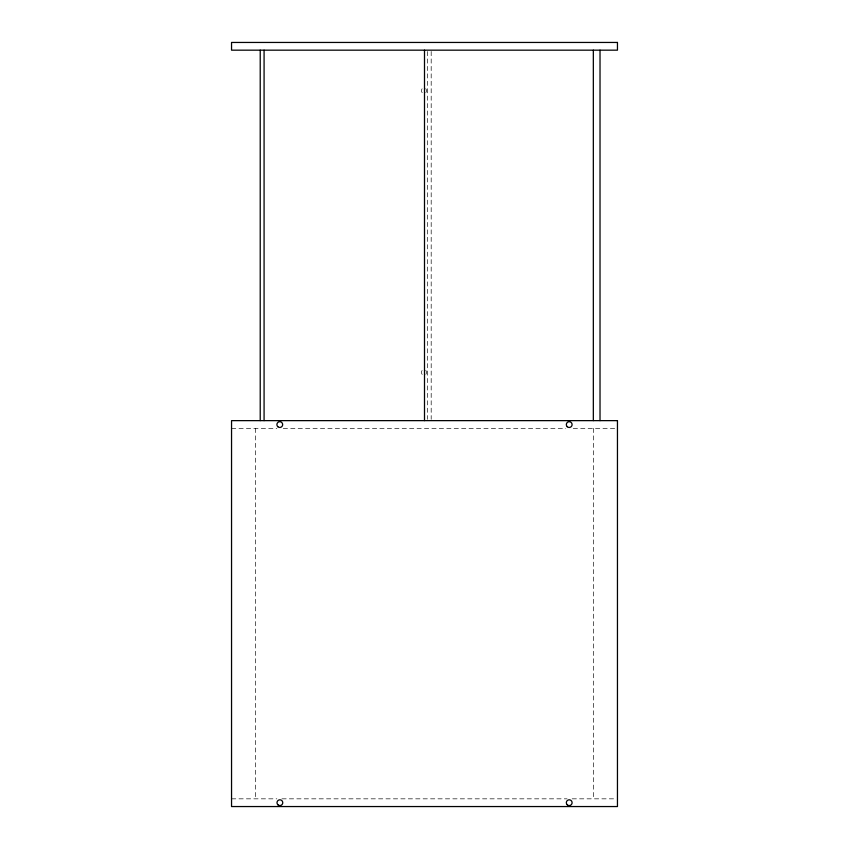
<?xml version="1.0" encoding="UTF-8"?>
<svg xmlns="http://www.w3.org/2000/svg" width="849" height="849" viewBox="0 0 849 849"><rect width="100%" height="100%" fill="white"/><g stroke="black" fill="none" stroke-linecap="round" stroke-linejoin="round"><path stroke-width="0.64" stroke-dasharray="4.25 3.18" d="M231.544 428.363L276.848 428.363M283.269 428.363L565.731 428.363M573.245 428.363L616.13 428.363M231.544 798.835L276.848 798.835M281.942 798.835L567.058 798.835M572.152 798.835L616.13 798.835M593.334 428.363L593.334 798.835M431.186 51.492L431.186 419.321M427.323 51.492L427.323 419.321M255.666 428.363L255.666 798.835M425.752 88.646A2.897 2.505 -90 0 1 425.752 92.732M422.208 92.732A2.897 2.505 -90 0 1 422.208 88.646M425.752 370.355A2.897 2.505 -90 0 1 425.752 374.451M422.208 374.451A2.897 2.505 -90 0 1 422.208 370.355"/><path stroke-width="1.27" d="M600.02 50.165L600.02 420.637M593.334 50.165L593.334 420.637M424.5 50.165L424.5 420.637M264.081 50.165L264.081 420.637M260.219 50.165L260.219 420.637M617.456 42.45L231.544 42.45L231.544 50.165L617.456 50.165L617.456 42.45M617.456 420.637L231.544 420.637L231.544 806.55L617.456 806.55L617.456 420.637M277.803 426.707A2.897 2.897 0 0 0 282.6 425.253A2.897 2.897 0 0 0 278.939 421.826A2.897 2.897 0 0 0 277.803 426.707M567.238 426.707A2.897 2.897 0 0 0 572.035 425.253A2.897 2.897 0 0 0 568.374 421.826A2.897 2.897 0 0 0 567.238 426.707M567.238 804.799A2.897 2.897 0 0 0 572.035 803.345A2.897 2.897 0 0 0 568.374 799.917A2.897 2.897 0 0 0 567.238 804.799M277.91 804.799A2.897 2.897 0 0 0 282.696 803.345A2.897 2.897 0 0 0 279.034 799.917A2.897 2.897 0 0 0 277.91 804.799"/></g></svg>
